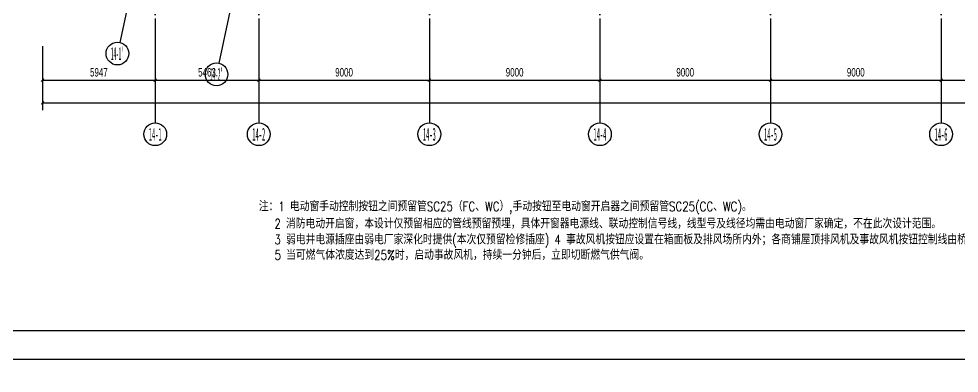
# Model space of a CAD drawing. Extents: x -233336 to 840473, y -28113 to 330904.
# Drawn here: x -7261 to 42356, y 62867 to 81537 of the extents above; entities that cross this region are included whole.
import ezdxf
from ezdxf.enums import TextEntityAlignment as Align
from ezdxf.xclip import XClip

# ---------------------------------------------------------------- set-up
doc = ezdxf.new("R2010")
doc.units = 0
doc.header["$LTSCALE"] = 1000
doc.header["$XCLIPFRAME"] = 2
doc.linetypes.add('104-14# 核心筒$0$DOTE', pattern=[2.42, 2, -0.2, 0.02, -0.2])
doc.layers.get('0').update_dxf_attribs({"linetype": 'CONTINUOUS'})
doc.layers.get('Defpoints').update_dxf_attribs({"linetype": 'CONTINUOUS'})
for name, color, linetype in [('104-14# 核心筒$0$01-标注_轴线坐标', 8, 'CONTINUOUS'), ('104-14# 核心筒$0$02-TEXT_轴号', 7, 'CONTINUOUS'), ('104-14# 核心筒$0$A_AXIS-轴线', 8, '104-14# 核心筒$0$DOTE'), ('104-14# 核心筒$0$AXIS_TEXT', 7, 'CONTINUOUS'), ('AXIS_TEXT', 7, 'CONTINUOUS'), ('TEL_TEXT', 7, 'CONTINUOUS')]:
    doc.layers.add(name, color=color, linetype=linetype)
doc.styles.add('104-14# 核心筒$0$_TCH_AXIS', font='STXIHEI.TTF', dxfattribs={"width": 0.8})
doc.styles.add('104-14# 核心筒$0$_TCH_DIM_T3', font='ros.shx', dxfattribs={"width": 0.705882, "bigfont": 'jd.shx'})
doc.styles.add('_TEL_DIM', font='ROMANS2', dxfattribs={"width": 0.8, "height": 3.5, "bigfont": 'HZDF2'})
doc.styles.add('COMPLEX', font='COMPLEX')
doc.dimstyles.new('104-14# 核心筒$0$_TCH_ARCH&&150', dxfattribs={"dimtxt": 446.25, "dimasz": 150, "dimexe": 375, "dimexo": 450, "dimgap": 189.375, "dimtad": 1, "dimdec": 0, "dimzin": 0, "dimdsep": 46, "dimtxsty": '104-14# 核心筒$0$_TCH_DIM_T3', "dimblk": '104-14# 核心筒$0$_ArchTick', "dimcen": 0.09, "dimclrt": 7, "dimazin": 2, "dimtfac": 1, "dimtdec": 0, "dimtix": 1, "dimtmove": 2, "dimatfit": 3, "dimfxl": 0, "dimtolj": 1, "dimtzin": 0, "dimarcsym": 0})

# ---------------------------------------------------------------- blocks, each defined once
blk = doc.blocks.new('图框-A1+1-2')
at = {"const_width": 0.05}
blk.add_lwpolyline([(0, 0), (1261, 0), (1261, 594), (0, 594)], close=True, dxfattribs=at)
blk = doc.blocks.new('图框-A1+1-4')
for points, const_width in [([(0, 0), (1051, 0), (1051, 594), (0, 594)], 0.05), ([(976, 584), (25, 584), (25, 10), (976, 10)], 0.5)]:
    blk.add_lwpolyline(points, close=True, dxfattribs=dict(const_width=const_width))
blk = doc.blocks.new('104-14# 核心筒$0$_ArchTick')
at = {"color": 0, "linetype": 'ByBlock', "const_width": 0.4}
blk.add_lwpolyline([(-0.5, -0.5), (0.5, 0.5)], dxfattribs=at)
blk = doc.blocks.new('*D306')
at = {"layer": '104-14# 核心筒$0$01-标注_轴线坐标', "color": 0, "lineweight": -2}
for p, q in [((-6010, 80105), (-6010, 76730)), ((120742, 80105), (120742, 76730)), ((-6010, 77105), (120742, 77105))]:
    blk.add_line(p, q, dxfattribs=at)
at = {"layer": 'Defpoints', "color": 0}
for p in [(-6010, 80555), (120742, 80555), (120742, 77105)]:
    blk.add_point(p, dxfattribs=at)
at = {"layer": '104-14# 核心筒$0$01-标注_轴线坐标', "color": 0, "lineweight": -2, "xscale": 150, "yscale": 150, "zscale": 150, "rotation": 180}
blk.add_blockref('104-14# 核心筒$0$_ArchTick', (-6010, 77105), dxfattribs=at)
at = {"layer": '104-14# 核心筒$0$01-标注_轴线坐标', "color": 0, "lineweight": -2, "xscale": 150, "yscale": 150, "zscale": 150}
blk.add_blockref('104-14# 核心筒$0$_ArchTick', (120742, 77105), dxfattribs=at)
at = {"layer": '104-14# 核心筒$0$01-标注_轴线坐标', "color": 7, "insert": (57366, 77517), "char_height": 446.2, "attachment_point": 5, "style": '104-14# 核心筒$0$_TCH_DIM_T3'}
blk.add_mtext('\\A1;126752', dxfattribs=at)
blk = doc.blocks.new('*D307')
at = {"layer": '104-14# 核心筒$0$01-标注_轴线坐标', "color": 0, "lineweight": -2}
for p, q in [((-6010, 80105), (-6010, 77930)), ((-63, 80105), (-63, 77930)), ((-6010, 78305), (-63, 78305))]:
    blk.add_line(p, q, dxfattribs=at)
at = {"layer": 'Defpoints', "color": 0}
for p in [(-6010, 80555), (-63, 80555), (-63, 78305)]:
    blk.add_point(p, dxfattribs=at)
at = {"layer": '104-14# 核心筒$0$01-标注_轴线坐标', "color": 0, "lineweight": -2, "xscale": 150, "yscale": 150, "zscale": 150, "rotation": 180}
blk.add_blockref('104-14# 核心筒$0$_ArchTick', (-6010, 78305), dxfattribs=at)
at = {"layer": '104-14# 核心筒$0$01-标注_轴线坐标', "color": 0, "lineweight": -2, "xscale": 150, "yscale": 150, "zscale": 150}
blk.add_blockref('104-14# 核心筒$0$_ArchTick', (-63, 78305), dxfattribs=at)
at = {"layer": '104-14# 核心筒$0$01-标注_轴线坐标', "color": 7, "insert": (-3036, 78717), "char_height": 446.2, "attachment_point": 5, "style": '104-14# 核心筒$0$_TCH_DIM_T3'}
blk.add_mtext('\\A1;5947', dxfattribs=at)
blk = doc.blocks.new('*D308')
at = {"layer": '104-14# 核心筒$0$01-标注_轴线坐标', "color": 0, "lineweight": -2}
for p, q in [((-63, 80105), (-63, 77930)), ((5400, 80105), (5400, 77930)), ((-63, 78305), (5400, 78305))]:
    blk.add_line(p, q, dxfattribs=at)
at = {"layer": 'Defpoints', "color": 0}
for p in [(-63, 80555), (5400, 80555), (5400, 78305)]:
    blk.add_point(p, dxfattribs=at)
at = {"layer": '104-14# 核心筒$0$01-标注_轴线坐标', "color": 0, "lineweight": -2, "xscale": 150, "yscale": 150, "zscale": 150, "rotation": 180}
blk.add_blockref('104-14# 核心筒$0$_ArchTick', (-63, 78305), dxfattribs=at)
at = {"layer": '104-14# 核心筒$0$01-标注_轴线坐标', "color": 0, "lineweight": -2, "xscale": 150, "yscale": 150, "zscale": 150}
blk.add_blockref('104-14# 核心筒$0$_ArchTick', (5400, 78305), dxfattribs=at)
at = {"layer": '104-14# 核心筒$0$01-标注_轴线坐标', "color": 7, "insert": (2669, 78717), "char_height": 446.2, "attachment_point": 5, "style": '104-14# 核心筒$0$_TCH_DIM_T3'}
blk.add_mtext('\\A1;5463', dxfattribs=at)
blk = doc.blocks.new('*D309')
at = {"layer": '104-14# 核心筒$0$01-标注_轴线坐标', "color": 0, "lineweight": -2}
for p, q in [((5400, 80105), (5400, 77930)), ((14400, 80105), (14400, 77930)), ((5400, 78305), (14400, 78305))]:
    blk.add_line(p, q, dxfattribs=at)
at = {"layer": 'Defpoints', "color": 0}
for p in [(5400, 80555), (14400, 80555), (14400, 78305)]:
    blk.add_point(p, dxfattribs=at)
at = {"layer": '104-14# 核心筒$0$01-标注_轴线坐标', "color": 0, "lineweight": -2, "xscale": 150, "yscale": 150, "zscale": 150, "rotation": 180}
blk.add_blockref('104-14# 核心筒$0$_ArchTick', (5400, 78305), dxfattribs=at)
at = {"layer": '104-14# 核心筒$0$01-标注_轴线坐标', "color": 0, "lineweight": -2, "xscale": 150, "yscale": 150, "zscale": 150}
blk.add_blockref('104-14# 核心筒$0$_ArchTick', (14400, 78305), dxfattribs=at)
at = {"layer": '104-14# 核心筒$0$01-标注_轴线坐标', "color": 7, "insert": (9900, 78717), "char_height": 446.2, "attachment_point": 5, "style": '104-14# 核心筒$0$_TCH_DIM_T3'}
blk.add_mtext('\\A1;9000', dxfattribs=at)
blk = doc.blocks.new('*D310')
at = {"layer": '104-14# 核心筒$0$01-标注_轴线坐标', "color": 0, "lineweight": -2}
for p, q in [((14400, 80105), (14400, 77930)), ((23400, 80105), (23400, 77930)), ((14400, 78305), (23400, 78305))]:
    blk.add_line(p, q, dxfattribs=at)
at = {"layer": 'Defpoints', "color": 0}
for p in [(14400, 80555), (23400, 80555), (23400, 78305)]:
    blk.add_point(p, dxfattribs=at)
at = {"layer": '104-14# 核心筒$0$01-标注_轴线坐标', "color": 0, "lineweight": -2, "xscale": 150, "yscale": 150, "zscale": 150, "rotation": 180}
blk.add_blockref('104-14# 核心筒$0$_ArchTick', (14400, 78305), dxfattribs=at)
at = {"layer": '104-14# 核心筒$0$01-标注_轴线坐标', "color": 0, "lineweight": -2, "xscale": 150, "yscale": 150, "zscale": 150}
blk.add_blockref('104-14# 核心筒$0$_ArchTick', (23400, 78305), dxfattribs=at)
at = {"layer": '104-14# 核心筒$0$01-标注_轴线坐标', "color": 7, "insert": (18900, 78717), "char_height": 446.2, "attachment_point": 5, "style": '104-14# 核心筒$0$_TCH_DIM_T3'}
blk.add_mtext('\\A1;9000', dxfattribs=at)
blk = doc.blocks.new('*D311')
at = {"layer": '104-14# 核心筒$0$01-标注_轴线坐标', "color": 0, "lineweight": -2}
for p, q in [((23400, 80105), (23400, 77930)), ((32400, 80105), (32400, 77930)), ((23400, 78305), (32400, 78305))]:
    blk.add_line(p, q, dxfattribs=at)
at = {"layer": 'Defpoints', "color": 0}
for p in [(23400, 80555), (32400, 80555), (32400, 78305)]:
    blk.add_point(p, dxfattribs=at)
at = {"layer": '104-14# 核心筒$0$01-标注_轴线坐标', "color": 0, "lineweight": -2, "xscale": 150, "yscale": 150, "zscale": 150, "rotation": 180}
blk.add_blockref('104-14# 核心筒$0$_ArchTick', (23400, 78305), dxfattribs=at)
at = {"layer": '104-14# 核心筒$0$01-标注_轴线坐标', "color": 0, "lineweight": -2, "xscale": 150, "yscale": 150, "zscale": 150}
blk.add_blockref('104-14# 核心筒$0$_ArchTick', (32400, 78305), dxfattribs=at)
at = {"layer": '104-14# 核心筒$0$01-标注_轴线坐标', "color": 7, "insert": (27900, 78717), "char_height": 446.2, "attachment_point": 5, "style": '104-14# 核心筒$0$_TCH_DIM_T3'}
blk.add_mtext('\\A1;9000', dxfattribs=at)
blk = doc.blocks.new('*D312')
at = {"layer": '104-14# 核心筒$0$01-标注_轴线坐标', "color": 0, "lineweight": -2}
for p, q in [((32400, 80105), (32400, 77930)), ((41400, 80105), (41400, 77930)), ((32400, 78305), (41400, 78305))]:
    blk.add_line(p, q, dxfattribs=at)
at = {"layer": 'Defpoints', "color": 0}
for p in [(32400, 80555), (41400, 80555), (41400, 78305)]:
    blk.add_point(p, dxfattribs=at)
at = {"layer": '104-14# 核心筒$0$01-标注_轴线坐标', "color": 0, "lineweight": -2, "xscale": 150, "yscale": 150, "zscale": 150, "rotation": 180}
blk.add_blockref('104-14# 核心筒$0$_ArchTick', (32400, 78305), dxfattribs=at)
at = {"layer": '104-14# 核心筒$0$01-标注_轴线坐标', "color": 0, "lineweight": -2, "xscale": 150, "yscale": 150, "zscale": 150}
blk.add_blockref('104-14# 核心筒$0$_ArchTick', (41400, 78305), dxfattribs=at)
at = {"layer": '104-14# 核心筒$0$01-标注_轴线坐标', "color": 7, "insert": (36900, 78717), "char_height": 446.2, "attachment_point": 5, "style": '104-14# 核心筒$0$_TCH_DIM_T3'}
blk.add_mtext('\\A1;9000', dxfattribs=at)
blk = doc.blocks.new('*D313')
at = {"layer": '104-14# 核心筒$0$01-标注_轴线坐标', "color": 0, "lineweight": -2}
for p, q in [((41400, 80105), (41400, 77930)), ((50400, 80105), (50400, 77930)), ((41400, 78305), (50400, 78305))]:
    blk.add_line(p, q, dxfattribs=at)
at = {"layer": 'Defpoints', "color": 0}
for p in [(41400, 80555), (50400, 80555), (50400, 78305)]:
    blk.add_point(p, dxfattribs=at)
at = {"layer": '104-14# 核心筒$0$01-标注_轴线坐标', "color": 0, "lineweight": -2, "xscale": 150, "yscale": 150, "zscale": 150, "rotation": 180}
blk.add_blockref('104-14# 核心筒$0$_ArchTick', (41400, 78305), dxfattribs=at)
at = {"layer": '104-14# 核心筒$0$01-标注_轴线坐标', "color": 0, "lineweight": -2, "xscale": 150, "yscale": 150, "zscale": 150}
blk.add_blockref('104-14# 核心筒$0$_ArchTick', (50400, 78305), dxfattribs=at)
at = {"layer": '104-14# 核心筒$0$01-标注_轴线坐标', "color": 7, "insert": (45900, 78717), "char_height": 446.2, "attachment_point": 5, "style": '104-14# 核心筒$0$_TCH_DIM_T3'}
blk.add_mtext('\\A1;9000', dxfattribs=at)
blk = doc.blocks.new('_AXISO')
blk.add_circle((0, 0), 0.5)
at = {"layer": 'AXIS_TEXT', "style": 'COMPLEX', "width": 1.041667}
blk.add_attdef('A', text='', height=0.56, dxfattribs=at).set_placement((-0.25, -0.28), (0.25, -0.28), align=Align.FIT)
blk = doc.blocks.new('104-14# 核心筒')
at = {"layer": '104-14# 核心筒$0$01-标注_轴线坐标'}
for p, q in [((-686.4, 86165.6), (-1933.9, 80296.7)), ((4542.8, 85067.4), (3295.4, 79198.5)), ((-62.7, 80554.9), (-62.7, 76054.9)), ((5400, 80554.9), (5400, 76054.9)), ((14400, 80554.9), (14400, 76054.9)), ((23400, 80554.9), (23400, 76054.9)), ((32400, 80554.9), (32400, 76054.9)), ((41400, 80554.9), (41400, 76054.9))]:
    blk.add_line(p, q, dxfattribs=at)
at = {"layer": '104-14# 核心筒$0$A_AXIS-轴线'}
for p, q in [((-62.7, 139633.6), (-62.7, 80554.9)), ((5400, 139633.6), (5400, 80554.9)), ((14400, 139633.6), (14400, 80554.9)), ((23400, 139633.6), (23400, 80554.9)), ((32400, 139633.6), (32400, 80554.9)), ((41400, 139633.6), (41400, 80554.9))]:
    blk.add_line(p, q, dxfattribs=at)
at = {"layer": '104-14# 核心筒$0$01-标注_轴线坐标'}
ref = blk.add_blockref('_AXISO', (-2058.7, 79709.8), dxfattribs=dict(at, xscale=1200, yscale=1200, zscale=1200))
ref.add_attrib('A', "14-1'", dxfattribs={"layer": '104-14# 核心筒$0$02-TEXT_轴号', "height": 678.82, "style": '104-14# 核心筒$0$_TCH_AXIS', "width": 0.425981}).set_placement((-2398.1, 79370.4), (-1719.2, 79370.4), align=Align.FIT)
ref = blk.add_blockref('_AXISO', (3170.6, 78611.6), dxfattribs=dict(at, xscale=1200, yscale=1200, zscale=1200))
ref.add_attrib('A', "14-2'", dxfattribs={"layer": '104-14# 核心筒$0$02-TEXT_轴号', "height": 678.82, "style": '104-14# 核心筒$0$_TCH_AXIS', "width": 0.425981}).set_placement((2831.2, 78272.2), (3510, 78272.2), align=Align.FIT)
ref = blk.add_blockref('_AXISO', (-62.7, 75454.9), dxfattribs=dict(at, xscale=1200, yscale=1200, zscale=1200))
ref.add_attrib('A', '14-1', dxfattribs={"layer": '104-14# 核心筒$0$AXIS_TEXT', "height": 678.82, "style": '104-14# 核心筒$0$_TCH_AXIS', "width": 0.46828}).set_placement((-402.1, 75115.5), (276.7, 75115.5), align=Align.FIT)
ref = blk.add_blockref('_AXISO', (5400, 75454.9), dxfattribs=dict(at, xscale=1200, yscale=1200, zscale=1200))
ref.add_attrib('A', '14-2', dxfattribs={"layer": '104-14# 核心筒$0$AXIS_TEXT', "height": 678.82, "style": '104-14# 核心筒$0$_TCH_AXIS', "width": 0.46828}).set_placement((5060.6, 75115.5), (5739.4, 75115.5), align=Align.FIT)
ref = blk.add_blockref('_AXISO', (14400, 75454.9), dxfattribs=dict(at, xscale=1200, yscale=1200, zscale=1200))
ref.add_attrib('A', '14-3', dxfattribs={"layer": '104-14# 核心筒$0$AXIS_TEXT', "height": 678.82, "style": '104-14# 核心筒$0$_TCH_AXIS', "width": 0.46828}).set_placement((14060.6, 75115.5), (14739.4, 75115.5), align=Align.FIT)
ref = blk.add_blockref('_AXISO', (23400, 75454.9), dxfattribs=dict(at, xscale=1200, yscale=1200, zscale=1200))
ref.add_attrib('A', '14-4', dxfattribs={"layer": '104-14# 核心筒$0$AXIS_TEXT', "height": 678.82, "style": '104-14# 核心筒$0$_TCH_AXIS', "width": 0.46828}).set_placement((23060.6, 75115.5), (23739.4, 75115.5), align=Align.FIT)
ref = blk.add_blockref('_AXISO', (32400, 75454.9), dxfattribs=dict(at, xscale=1200, yscale=1200, zscale=1200))
ref.add_attrib('A', '14-5', dxfattribs={"layer": '104-14# 核心筒$0$AXIS_TEXT', "height": 678.82, "style": '104-14# 核心筒$0$_TCH_AXIS', "width": 0.46828}).set_placement((32060.6, 75115.5), (32739.4, 75115.5), align=Align.FIT)
ref = blk.add_blockref('_AXISO', (41400, 75454.9), dxfattribs=dict(at, xscale=1200, yscale=1200, zscale=1200))
ref.add_attrib('A', '14-6', dxfattribs={"layer": '104-14# 核心筒$0$AXIS_TEXT', "height": 678.82, "style": '104-14# 核心筒$0$_TCH_AXIS', "width": 0.46828}).set_placement((41060.6, 75115.5), (41739.4, 75115.5), align=Align.FIT)
for p1, p2, distance, text, picture, middle in [((-6009.8, 80554.9), (120741.8, 80554.9), -3450, '126752', '*D306', (57366, 77517.4)), ((-6009.8, 80554.9), (-62.7, 80554.9), -2250, '5947', '*D307', (-3036.2, 78717.4)), ((-62.7, 80554.9), (5400, 80554.9), -2250, '5463', '*D308', (2668.6, 78717.4)), ((5400, 80554.9), (14400, 80554.9), -2250, '9000', '*D309', (9900, 78717.4)), ((14400, 80554.9), (23400, 80554.9), -2250, '9000', '*D310', (18900, 78717.4)), ((23400, 80554.9), (32400, 80554.9), -2250, '9000', '*D311', (27900, 78717.4)), ((32400, 80554.9), (41400, 80554.9), -2250, '9000', '*D312', (36900, 78717.4)), ((41400, 80554.9), (50400, 80554.9), -2250, '9000', '*D313', (45900, 78717.4))]:
    dim = blk.add_aligned_dim(p1=p1, p2=p2, distance=distance, text=text, dimstyle='104-14# 核心筒$0$_TCH_ARCH&&150', dxfattribs=at)
    dim.commit()
    dim.dimension.update_dxf_attribs({"geometry": picture, "text_midpoint": middle})
blk = doc.blocks.new('X-104 14#平面')
for points in [[(-18433.5, 63600), (139216.5, 63600), (139216.5, 152700), (-18433.5, 152700)], [(-38664.4, 63600), (150485.6, 63600), (150485.6, -25500), (-38664.4, -25500)]]:
    blk.add_lwpolyline(points, close=True)
ref = blk.add_blockref('104-14# 核心筒', (0, 0))
XClip(ref).set_block_clipping_path([(-38664.3623821461, -25500), (139216.5485069363, 330900)])
at = {"xscale": 150, "yscale": 150, "zscale": 150}
for name, p in [('图框-A1+1-4', (-18433.5, 63600)), ('图框-A1+1-2', (-38664.4, -25500))]:
    blk.add_blockref(name, p, dxfattribs=at)

msp = doc.modelspace()

# ---------------------------------------------------------------- block references
msp.add_blockref('X-104 14#平面', (0, 0))

# ---------------------------------------------------------------- texts
at = {"layer": 'TEL_TEXT', "style": '_TEL_DIM', "width": 0.8}
for s, p in [('注：1 电动窗手动控制按钮之间预留管SC25（FC、WC）,手动按钮至电动窗开启器之间预留管SC25(CC、WC)。', (5400, 71404.1)), ('2 消防电动开启窗，本设计仅预留相应的管线预留预埋，具体开窗器电源线、联动控制信号线，线型号及线径均需由电动窗厂家确定，不在此次设计范围。', (6225.9, 70494.7)), ('3 弱电井电源插座由弱电厂家深化时提供(本次仅预留检修插座) 4 事故风机按钮应设置在箱面板及排风场所内外；各商铺屋顶排风机及事故风机按钮控制线由桥架引至各商铺入户配电箱处，待厨房位置定后，由厂家完成具体按钮位置及布线。', (6225.9, 69656.7)), ('5 当可燃气体浓度达到25%时，启动事故风机，持续一分钟后，立即切断燃气供气阀。', (6232.1, 68844.8))]:
    msp.add_text(s, height=496.063, dxfattribs=at).set_placement(p)

doc.saveas('drawing.dxf')
